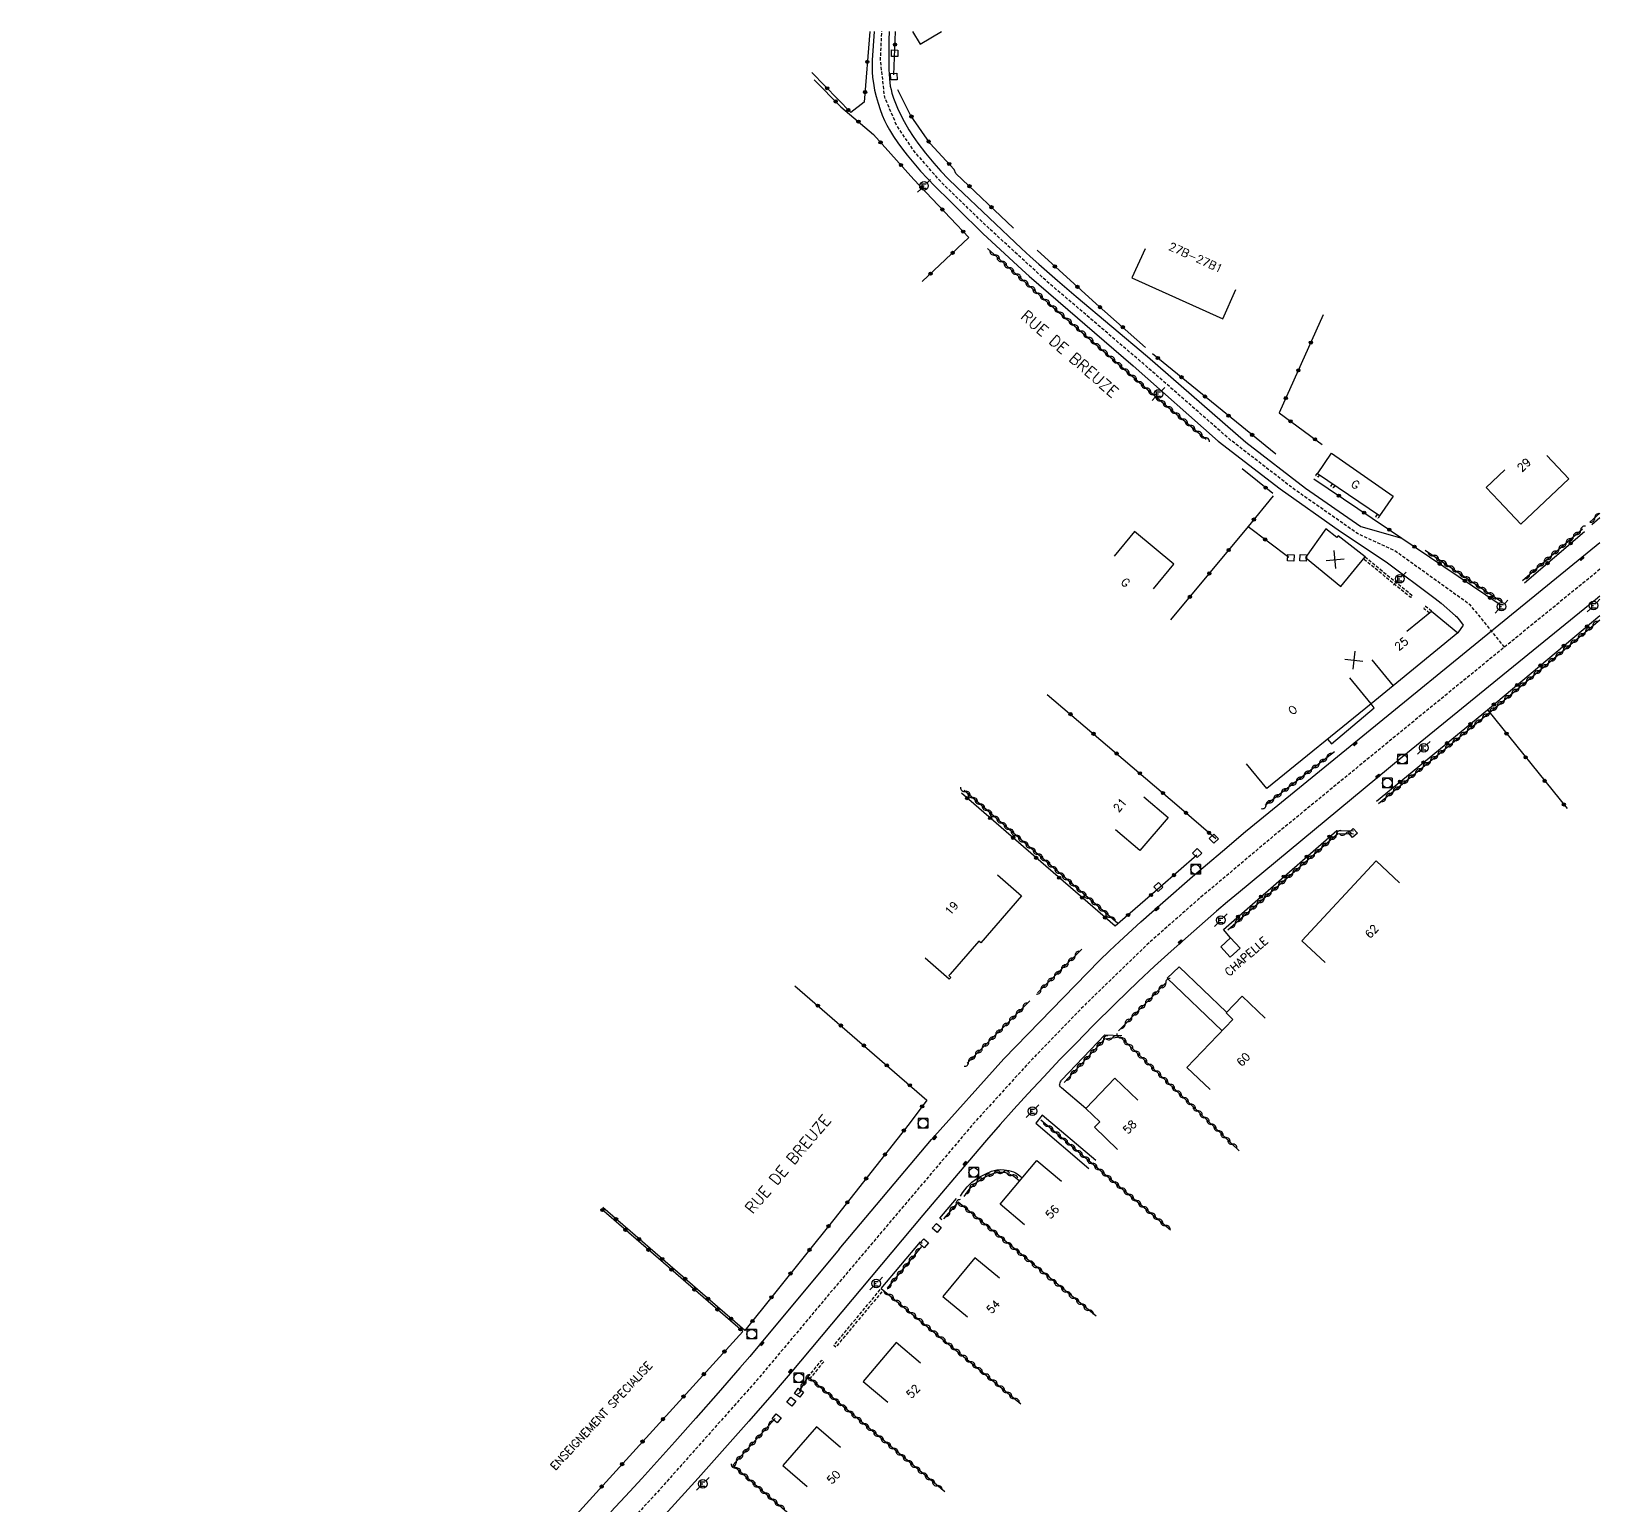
# Model space of a CAD drawing. Header units: millimetres. Extents: x 80999 to 82000, y 146000 to 147001.
# Drawn here: x 81754.9 to 82000.1, y 146769.7 to 147000 of the extents above; entities that cross this region are included whole.
import ezdxf
from ezdxf.enums import TextEntityAlignment as Align

# ---------------------------------------------------------------- set-up
doc = ezdxf.new("R2010")
doc.units = ezdxf.units.MM
doc.linetypes.add('DASHED', pattern=[0.75, 0.5, -0.25])
doc.layers.get('0').update_dxf_attribs({"linetype": 'CONTINUOUS'})
for name, color, linetype in [('W0001', 6, 'DASHED'), ('W0008', 7, 'CONTINUOUS'), ('W0100', 7, 'CONTINUOUS'), ('W0112', 1, 'DASHED'), ('W0310', 3, 'CONTINUOUS'), ('W0322', 7, 'CONTINUOUS'), ('W0400', 7, 'CONTINUOUS'), ('W0420', 7, 'CONTINUOUS'), ('W0471', 7, 'CONTINUOUS'), ('W0984', 7, 'CONTINUOUS'), ('W0989', 7, 'CONTINUOUS'), ('W0991', 7, 'CONTINUOUS'), ('W1102', 7, 'CONTINUOUS')]:
    doc.layers.add(name, color=color, linetype=linetype)
doc.styles.get("Standard").update_dxf_attribs({"font": 'romans.shx', "width": 0.85})

# ---------------------------------------------------------------- blocks, each defined once
blk = doc.blocks.new('t310o')
at = {"color": 0, "linetype": 'Continuous'}
for centre, start, end in [((-0.5, 0.38), 216.8699, 323.1304), ((0.5, -0.37), 36.8699, 143.1303)]:
    blk.add_arc(centre, 0.625, start, end, dxfattribs=at)
blk = doc.blocks.new('t322o')
at = {"color": 0, "linetype": 'Continuous'}
for radius in [0.25, 0.15]:
    blk.add_circle((0, 0), radius, dxfattribs=at)
blk = doc.blocks.new('t991o')
at = {"color": 0, "linetype": 'Continuous'}
for p, q in [((-1, 1), (1, -1)), ((-1, -1), (1, 1))]:
    blk.add_line(p, q, dxfattribs=at)
blk = doc.blocks.new('T400')
for p, q in [((-0.15, 0.3), (0.15, 0.3)), ((-0.15, -0.25), (-0.15, 0.3)), ((-0.15, 0.15), (0.15, 0.15)), ((-0.15, 0), (0.15, 0)), ((0.15, 0.3), (0.15, -0.25)), ((-0.15, -0.15), (0.15, -0.15)), ((-0.15, -0.25), (-0.15, -0.3)), ((-0.15, -0.3), (0.15, -0.3)), ((0.15, -0.3), (0.15, -0.25))]:
    blk.add_line(p, q)
blk = doc.blocks.new('t112o')
at = {"color": 0, "linetype": 'Continuous'}
for p, q in [((-0.5, 0.5), (0.5, 0.5)), ((-0.5, -0.5), (-0.5, 0.5)), ((0.5, 0.5), (0.5, -0.5)), ((0.5, -0.5), (-0.5, -0.5))]:
    blk.add_line(p, q, dxfattribs=at)
blk = doc.blocks.new('T471')
for p, q in [((-0.333334, 0.333334), (-0.333334, -0.333334)), ((-0.333334, 0.333334), (0.333334, 0.333334)), ((-0.333334, 0), (0, 0)), ((0.500001, 0.500001), (1.000002, 1.000002)), ((-0.500001, -0.500001), (-1.000002, -1.000002)), ((-0.333334, -0.333334), (0.333334, -0.333334))]:
    blk.add_line(p, q)
blk.add_ellipse((0, 0), major_axis=(0.471405, 0.471405), ratio=1, start_param=5.4977871438, end_param=11.780972451)
blk = doc.blocks.new('T420')
for p, q in [((0.75, 0.75), (-0.75, 0.75)), ((-0.75, 0.75), (-0.75, -0.75)), ((0.75, 0.75), (0.75, -0.75)), ((0.75, -0.75), (-0.75, -0.75))]:
    blk.add_line(p, q)
blk.add_ellipse((0, 0), major_axis=(-0.53, 0.53), ratio=1, start_param=3.926991, end_param=10.210176)

msp = doc.modelspace()

# ---------------------------------------------------------------- linework, layer by layer
at = {"layer": 'W0001', "flags": 128}
for points in [[(81985.1, 146903.8), (81979.77, 146910.35), (81967.79, 146918.94), (81962.09, 146921.55), (81952.34, 146928.36), (81942.2, 146936.2), (81928.6, 146948.11), (81913.59, 146960.93), (81904.47, 146969.28), (81897.11, 146976.4), (81892.84, 146981.27), (81890.14, 146985.27), (81888.24, 146989.73), (81887.59, 146995.54), (81887.79, 147000)], [(82000, 146915.95), (81973.41, 146894.27), (81948.71, 146874.02), (81937.23, 146864.37), (81929.2, 146857.28), (81919.68, 146848.04), (81911.32, 146839.46), (81902.14, 146829.38), (81879.8, 146802.99), (81868.31, 146789.29), (81852.72, 146771.75), (81838.72, 146756.72), (81824.47, 146742.08), (81813.85, 146731.32), (81805.81, 146722.81), (81798.28, 146713.68), (81785.67, 146695.35), (81759.13, 146654.2), (81754.92, 146649.23)]]:
    msp.add_lwpolyline(points, dxfattribs=at)
at = {"layer": 'W0008', "flags": 128}
for points in [[(81886.58, 147000), (81886.3, 146995.52), (81886.27, 146994.61), (81886.29, 146993.7), (81886.36, 146992.79), (81886.48, 146991.89), (81886.67, 146990.84), (81886.91, 146989.8), (81887.2, 146988.78), (81887.54, 146987.77), (81887.87, 146986.92), (81888.23, 146986.08), (81888.6, 146985.35), (81889, 146984.64), (81889.64, 146983.6), (81890.31, 146982.59), (81891.02, 146981.61), (81891.76, 146980.64), (81892.79, 146979.4), (81893.85, 146978.18), (81894.94, 146976.99), (81896.06, 146975.83), (81898.5, 146973.4), (81900.95, 146970.98), (81902.26, 146969.7), (81903.59, 146968.44), (81909.71, 146962.73), (81910.82, 146961.74), (81927.04, 146947.74), (81940.35, 146935.95), (81950.01, 146928.53), (81959.46, 146921.87), (81966.6, 146917.11), (81974.27, 146911.39), (81975.18, 146910.66), (81977.44, 146908.7), (81977.62, 146908.53), (81977.79, 146908.34), (81978.21, 146907.78), (81978.62, 146907.2), (81977.8, 146906.02)], [(81888.96, 147000), (81888.91, 146998.7), (81888.87, 146997.13), (81888.87, 146995.56), (81888.91, 146994.06), (81888.98, 146992.57), (81889.03, 146992.01), (81889.12, 146991.45), (81889.23, 146990.9), (81889.38, 146990.36), (81889.64, 146989.56), (81889.93, 146988.77), (81890.25, 146987.99), (81890.6, 146987.23), (81891.28, 146985.91), (81892.01, 146984.62), (81892.69, 146983.55), (81893.43, 146982.51), (81894.64, 146980.95), (81895.9, 146979.43), (81897, 146978.18), (81898.15, 146976.97), (81899.5, 146975.65), (81909.61, 146966.09), (81910.97, 146964.84), (81912.34, 146963.61), (81915.23, 146961.08), (81918.15, 146958.57), (81929.32, 146949.22), (81944.65, 146935.83), (81954, 146928.62), (81962.63, 146922.63), (81969.05, 146920.81)], [(81881.13, 146809.71), (81895.56, 146826.84), (81906.85, 146839.46), (81921.82, 146854.82), (81923.34, 146856.34), (81924.91, 146857.82), (81928.27, 146860.88), (81931.68, 146863.9), (81936.32, 146867.93), (81941, 146871.93), (81944.61, 146874.96), (81948.25, 146877.95), (81960.99, 146888.3), (81985.62, 146908.41), (82000, 146920.16)], [(82000, 146911.76), (81999.32, 146911.2), (81984.84, 146899.42), (81969.1, 146886.58), (81943.52, 146865.41), (81941.8, 146863.97), (81940.1, 146862.51), (81936.54, 146859.39), (81932.99, 146856.26), (81930.41, 146853.93), (81927.87, 146851.55), (81924.3, 146848.1), (81920.77, 146844.6), (81918.19, 146841.98), (81915.63, 146839.34), (81913.1, 146836.67), (81910.59, 146833.98), (81908.41, 146831.6), (81906.26, 146829.2), (81904.14, 146826.78), (81902.05, 146824.33), (81894.2, 146815.06), (81873.45, 146790.3), (81870.99, 146787.4), (81867.02, 146782.83), (81863.7, 146779.08), (81859.08, 146773.94), (81853.35, 146767.65)], [(81957.45, 146889.42), (81958.06, 146888.67), (81964.74, 146894.3), (81964.23, 146894.93)], [(81941.64, 146846.74), (81934.23, 146853.84), (81932.37, 146852.05), (81940.95, 146843.83)], [(81919.65, 146831.7), (81915.86, 146834.92), (81915.72, 146835.07), (81915.61, 146835.24), (81915.58, 146835.37), (81915.59, 146835.5), (81915.65, 146835.7), (81915.72, 146835.89), (81915.79, 146836.01), (81915.87, 146836.11), (81922.64, 146843.22), (81925.28, 146843.1)], [(81921.21, 146823.58), (81912.87, 146830.66), (81911.84, 146829.4), (81920.16, 146822.34)], [(81900.08, 146818.03), (81900.4, 146818.52), (81900.75, 146818.99), (81901.12, 146819.44), (81901.52, 146819.86), (81901.85, 146820.18), (81902.21, 146820.47), (81902.59, 146820.73), (81902.98, 146820.96), (81903.95, 146821.46), (81904.94, 146821.9), (81905.35, 146822.04), (81905.78, 146822.13), (81906.36, 146822.17), (81906.93, 146822.13), (81907.65, 146822), (81908.35, 146821.8), (81908.66, 146821.66), (81908.96, 146821.49), (81909.35, 146821.19), (81909.72, 146820.86)], [(81897.18, 146814.29), (81896.85, 146814.58), (81899.48, 146817.66)], [(81887.71, 146803.6), (81893.82, 146810.85), (81894.1, 146810.64)], [(81881.12, 146809.72), (81868.66, 146794.75), (81867.16, 146792.96), (81865.63, 146791.18), (81862.2, 146787.25), (81858.75, 146783.33), (81855.47, 146779.64), (81852.18, 146775.96), (81850.31, 146773.9), (81848.42, 146771.84), (81845.48, 146768.68)]]:
    msp.add_lwpolyline(points, dxfattribs=at)
at = {"layer": 'W0100', "flags": 128}
for points in [[(81892.6, 147000), (81893.8, 146998), (81897.13, 147000)], [(81928.93, 146966.04), (81926.87, 146961.48), (81941.08, 146955.09), (81943.13, 146959.65)], [(81985.14, 146931.47), (81982.24, 146928.71), (81984.21, 146926.64), (81984.21, 146926.64), (81984.21, 146926.64), (81987.65, 146923.01), (81987.65, 146923.01), (81995.11, 146930.1), (81991.67, 146933.73)], [(81930.22, 146912.88), (81933.42, 146916.73), (81927.26, 146921.84), (81924.07, 146917.99)], [(81969.83, 146906.26), (81973.7, 146909.42), (81977.81, 146906.01), (81967.68, 146897.74), (81964.23, 146894.93), (81947.93, 146881.68), (81944.77, 146885.56)], [(81928.71, 146880.4), (81932.51, 146877.15), (81928.12, 146872.01), (81924.32, 146875.25)], [(81968.69, 146866.98), (81965.03, 146870.39), (81953.39, 146857.92), (81957.04, 146854.5)], [(81905.85, 146868.2), (81909.62, 146864.91), (81903.26, 146857.61), (81902.96, 146857.86), (81898.47, 146852.67), (81898.28, 146852.46), (81898.59, 146852.19), (81898.34, 146851.89), (81894.57, 146855.17)], [(81947.68, 146845.81), (81944.07, 146849.27), (81941.57, 146846.66), (81941.57, 146846.66), (81942.66, 146845.62), (81935.47, 146838.11), (81939.08, 146834.65)], [(81924.6, 146825.28), (81921.01, 146828.76), (81921.83, 146829.61), (81919.65, 146831.7), (81924.18, 146836.46), (81927.8, 146833.01)], [(81910.07, 146813.54), (81906.26, 146816.78), (81912.03, 146823.58), (81915.85, 146820.35)], [(81906.16, 146805.18), (81902.31, 146808.36), (81897.32, 146802.34), (81901.17, 146799.15)], [(81893.86, 146791.93), (81890.04, 146795.15), (81884.88, 146789.03), (81888.71, 146785.81)], [(81881.36, 146778.72), (81877.57, 146781.98), (81872.34, 146775.92), (81876.13, 146772.66)]]:
    msp.add_lwpolyline(points, dxfattribs=at)
for points in [[(81958.04, 146934.11), (81967.69, 146927.4), (81965.54, 146924.31), (81955.86, 146930.89)], [(81959.49, 146913.28), (81963.29, 146917.9), (81959.07, 146921.19), (81958.91, 146920.94), (81957.14, 146922.29), (81953.97, 146917.82)], [(81943.79, 146856.75), (81942.29, 146858.38), (81940.74, 146856.96), (81942.23, 146855.33)]]:
    msp.add_lwpolyline(points, close=True, dxfattribs=at)
at = {"layer": 'W0112', "flags": 128}
for points in [[(81956.15, 146930.69), (81955.94, 146930.37), (81955.61, 146930.6), (81955.82, 146930.92)], [(81958.55, 146929.07), (81958.3, 146928.7), (81957.97, 146928.93), (81958.21, 146929.29)], [(81965.57, 146924.29), (81965.33, 146923.93), (81965, 146924.15), (81965.24, 146924.51)], [(81963.29, 146917.9), (81970.64, 146911.88), (81970.38, 146911.57), (81963.03, 146917.59)], [(81973.7, 146909.42), (81972.72, 146910.15), (81972.48, 146909.83), (81973.38, 146909.16)]]:
    msp.add_lwpolyline(points, dxfattribs=at)
for points in [[(81880.59, 146794.41), (81880.29, 146794.66), (81887.71, 146803.6), (81888.02, 146803.34)], [(81878.71, 146792.12), (81876.57, 146789.53), (81876.26, 146789.78), (81878.4, 146792.38)]]:
    msp.add_lwpolyline(points, close=True, dxfattribs=at)
at = {"layer": 'W0310', "flags": 128}
for points in [[(81904.3, 146966.05), (81913.86, 146957.56), (81930.87, 146942.7), (81938.45, 146936.31)], [(81998.4, 146923.31), (82000, 146924.7)], [(81987.88, 146914.2), (81997.26, 146922.26)], [(81972.71, 146918.94), (81972.71, 146918.94), (81984.66, 146910.86)], [(81965.4, 146879.34), (81982.72, 146893.58), (82000, 146908.08)], [(81958.52, 146887.45), (81947.69, 146879.06)], [(81924.66, 146860.63), (81900.66, 146881.41)], [(81941.87, 146859.62), (81941.87, 146859.62), (81959.05, 146874.65), (81961.5, 146874.61)], [(81919.06, 146856.61), (81912.13, 146849.78)], [(81924.75, 146843.86), (81932.24, 146851.38)], [(81910.91, 146848.53), (81901.13, 146838.79)], [(81916.27, 146835.77), (81922.66, 146842.59), (81925.05, 146842.89), (81943.61, 146825.11)], [(81912.64, 146829.92), (81932.91, 146812.72)], [(81900.65, 146817.93), (81900.9, 146818.32), (81901.17, 146818.7), (81901.46, 146819.06), (81901.77, 146819.41), (81902.05, 146819.69), (81902.34, 146819.96), (81902.66, 146820.2), (81902.98, 146820.43), (81903.68, 146820.85), (81904.4, 146821.21), (81905.06, 146821.47), (81905.73, 146821.68), (81906.14, 146821.76), (81906.57, 146821.77), (81906.98, 146821.73), (81907.39, 146821.62), (81907.92, 146821.4), (81908.43, 146821.12), (81908.9, 146820.79), (81909.33, 146820.42)], [(81921.27, 146799.23), (81899.7, 146817.08), (81897.45, 146814.47)], [(81893.99, 146810.16), (81888.63, 146803.62)], [(81887.71, 146803.6), (81909.49, 146785.57)], [(81897.62, 146771.81), (81876.26, 146789.78), (81874.86, 146787.55)], [(81871.12, 146783.24), (81864.5, 146775.97), (81885.54, 146757.81)]]:
    msp.add_lwpolyline(points, dxfattribs=at)
at = {"layer": 'W0322', "flags": 128}
for points in [[(81885.9, 147000), (81885.06, 146988.96), (81882.94, 146987.33), (81876.87, 146993.55)], [(81889.68, 146993.19), (81889.92, 147000)], [(81877.24, 146992.42), (81881.41, 146988.22), (81886.48, 146983.91), (81892.8, 146976.88), (81901.38, 146967.77), (81894.1, 146960.92)], [(81908.36, 146969.24), (81899.36, 146977.82), (81899.11, 146978.43), (81895.33, 146982.48), (81892.28, 146986.89), (81890.29, 146990.89)], [(81929.01, 146950.62), (81921.29, 146957.44), (81912.04, 146965.8)], [(81956.77, 146955.7), (81949.88, 146940.39), (81956.57, 146935.45)], [(81949.33, 146933.95), (81930.1, 146949.64)], [(81944.07, 146931.7), (81948.86, 146927.83)], [(81955.27, 146930.11), (81969.05, 146920.81), (81984.38, 146910.44)], [(81948.93, 146927.41), (81945.03, 146922.62), (81951.4, 146917.84)], [(81998.73, 146922.93), (82000, 146924.03)], [(81945.03, 146922.62), (81932.92, 146908.04)], [(81988.21, 146913.82), (81997.59, 146921.88)], [(81965.08, 146879.73), (81982.4, 146893.97), (82000, 146908.73)], [(81913.65, 146896.41), (81933.89, 146879.15), (81939.98, 146873.87)], [(81982.4, 146893.97), (81994.85, 146878.58)], [(81937.02, 146871.29), (81931.3, 146866.31), (81924.25, 146860.19), (81900.26, 146880.95)], [(81942.29, 146858.38), (81941.17, 146859.67), (81958.86, 146875.15), (81961.51, 146875.11)], [(81874.22, 146850.88), (81894.83, 146833.03), (81892.05, 146829.29), (81880.29, 146814.36), (81866.39, 146797), (81844.2, 146816.21)], [(81827.99, 146765.92), (81837.93, 146765.92), (81866.06, 146796.87), (81844, 146815.97)]]:
    msp.add_lwpolyline(points, dxfattribs=at)
at = {"layer": 'W1102', "flags": 128}
for points in [[(81964.37, 146901.8), (81967.68, 146897.74)], [(81964.23, 146894.93), (81960.93, 146899)]]:
    msp.add_lwpolyline(points, dxfattribs=at)

# ---------------------------------------------------------------- block references
at = {"layer": 'W0112'}
for p, rotation in [((81889.79, 146996.59), 269.4299470924784), ((81889.67, 146992.93), 272.4725202371494), ((81951.7, 146917.75), 177.6234471977182), ((81953.63, 146917.74), 266.1961500668097), ((81939.67, 146873.85), 43.47387332697692), ((81961.4, 146874.75), 221.2130753986015), ((81937.06, 146871.61), 44.02551213253498), ((81930.99, 146866.3), 42.17969463966327), ((81896.38, 146813.05), 230.2654254549284), ((81894.38, 146810.65), 228.3078810300119), ((81874.86, 146787.29), 234.3379229177624), ((81873.66, 146785.9), 230.2835807857296), ((81871.37, 146783.3), 230.4195057073682)]:
    msp.add_blockref('t112o', p, dxfattribs=dict(at, rotation=rotation))
at = {"layer": 'W0310'}
for p, rotation in [((81905.42, 146965.05), 318.3739164460017), ((81906.54, 146964.05), 318.3739164460017), ((81907.67, 146963.06), 318.3739164460017), ((81908.79, 146962.06), 318.3739164460017), ((81909.91, 146961.06), 318.3739164460017), ((81911.03, 146960.07), 318.3739164460017), ((81912.15, 146959.07), 318.3739164460017), ((81913.27, 146958.07), 318.3739164460017), ((81914.4, 146957.08), 318.8622679112134), ((81915.53, 146956.1), 318.8622679112134), ((81916.66, 146955.11), 318.8622679112134), ((81917.79, 146954.12), 318.8622679112134), ((81918.92, 146953.14), 318.8622679112134), ((81920.05, 146952.15), 318.8622679112134), ((81921.18, 146951.16), 318.8622679112134), ((81922.31, 146950.18), 318.8622679112134), ((81923.44, 146949.19), 318.8622679112134), ((81924.56, 146948.2), 318.8622679112134), ((81925.69, 146947.21), 318.8622679112134), ((81926.82, 146946.23), 318.8622679112134), ((81927.95, 146945.24), 318.8622679112134), ((81929.08, 146944.25), 318.8622679112134), ((81930.21, 146943.27), 318.8622679112134), ((81931.35, 146942.29), 319.9006468723903), ((81932.5, 146941.32), 319.9006468723903), ((81933.65, 146940.36), 319.9006468723903), ((81934.79, 146939.39), 319.9006468723903), ((81935.94, 146938.42), 319.9006468723903), ((81937.09, 146937.46), 319.9006468723903), ((81938.23, 146936.49), 319.9006468723903), ((81996.98, 146922.02), 40.6971416123566), ((81999.18, 146923.98), 41.08050676079646), ((81994.71, 146920.07), 40.6971416123566), ((81995.84, 146921.04), 40.6971416123566), ((81973.95, 146918.1), 325.943465137096), ((81975.19, 146917.26), 325.943465137096), ((81991.29, 146917.13), 40.6971416123566), ((81992.43, 146918.11), 40.6971416123566), ((81993.57, 146919.09), 40.6971416123566), ((81976.44, 146916.42), 325.943465137096), ((81977.68, 146915.58), 325.943465137096), ((81978.92, 146914.74), 325.943465137096), ((81989.02, 146915.18), 40.6971416123566), ((81990.16, 146916.15), 40.6971416123566), ((81980.17, 146913.9), 325.943465137096), ((81981.41, 146913.06), 325.943465137096), ((81982.65, 146912.22), 325.943465137096), ((81983.89, 146911.38), 325.943465137096), ((81996.57, 146905.2), 40.00056978502052), ((81997.72, 146906.17), 40.00056978502052), ((81998.87, 146907.13), 40.00056978502052), ((81994.27, 146903.27), 40.00056978502052), ((81995.42, 146904.24), 40.00056978502052), ((81990.82, 146900.38), 40.00056978502052), ((81991.97, 146901.34), 40.00056978502052), ((81993.12, 146902.31), 40.00056978502052), ((81987.38, 146897.49), 40.00056978502052), ((81988.52, 146898.45), 40.00056978502052), ((81989.67, 146899.42), 40.00056978502052), ((81985.08, 146895.56), 40.00056978502052), ((81986.23, 146896.52), 40.00056978502052), ((81981.62, 146892.68), 39.41340814232792), ((81982.78, 146893.63), 40.00056978502052), ((81983.93, 146894.59), 40.00056978502052), ((81979.3, 146890.77), 39.41340814232792), ((81980.46, 146891.73), 39.41340814232792), ((81975.83, 146887.92), 39.41340814232792), ((81976.99, 146888.87), 39.41340814232792), ((81978.14, 146889.82), 39.41340814232792), ((81956.15, 146885.62), 217.7805898258238), ((81957.33, 146886.54), 217.7805898258238), ((81973.51, 146886.01), 39.41340814232792), ((81974.67, 146886.96), 39.41340814232792), ((81952.59, 146882.86), 217.7805898258238), ((81953.78, 146883.78), 217.7805898258238), ((81954.96, 146884.7), 217.7805898258238), ((81970.03, 146883.15), 39.41340814232792), ((81971.19, 146884.11), 39.41340814232792), ((81972.35, 146885.06), 39.41340814232792), ((81900.85, 146881.25), 139.1090961395631), ((81901.98, 146880.27), 139.1090961395631), ((81950.22, 146881.02), 217.7805898258238), ((81951.4, 146881.94), 217.7805898258238), ((81966.56, 146880.3), 39.41340814232792), ((81967.71, 146881.25), 39.41340814232792), ((81968.87, 146882.2), 39.41340814232792), ((81903.11, 146879.28), 139.1090961395631), ((81904.25, 146878.3), 139.1090961395631), ((81947.85, 146879.18), 217.7805898258238), ((81949.03, 146880.1), 217.7805898258238), ((81905.38, 146877.32), 139.1090961395631), ((81906.52, 146876.34), 139.1090961395631), ((81907.65, 146875.36), 139.1090961395631), ((81908.78, 146874.37), 139.1090961395631), ((81909.92, 146873.39), 139.1090961395631), ((81957.68, 146873.45), 41.17785182753607), ((81958.81, 146874.44), 41.17785182753607), ((81960.23, 146874.63), 359.0940316061805), ((81911.05, 146872.41), 139.1090961395631), ((81912.18, 146871.43), 139.1090961395631), ((81954.29, 146870.49), 41.17785182753607), ((81955.42, 146871.48), 41.17785182753607), ((81956.55, 146872.46), 41.17785182753607), ((81913.32, 146870.45), 139.1090961395631), ((81914.45, 146869.46), 139.1090961395631), ((81915.59, 146868.48), 139.1090961395631), ((81952.03, 146868.51), 41.17785182753607), ((81953.16, 146869.5), 41.17785182753607), ((81916.72, 146867.5), 139.1090961395631), ((81917.85, 146866.52), 139.1090961395631), ((81948.65, 146865.55), 41.17785182753607), ((81949.77, 146866.54), 41.17785182753607), ((81950.9, 146867.53), 41.17785182753607), ((81918.99, 146865.54), 139.1090961395631), ((81920.12, 146864.55), 139.1090961395631), ((81921.26, 146863.57), 139.1090961395631), ((81946.39, 146863.57), 41.17785182753607), ((81947.52, 146864.56), 41.17785182753607), ((81922.39, 146862.59), 139.1090961395631), ((81923.52, 146861.61), 139.1090961395631), ((81944.13, 146861.6), 41.17785182753607), ((81945.26, 146862.59), 41.17785182753607), ((81943, 146860.61), 41.17785182753607), ((81915.86, 146853.45), 224.558571533417), ((81916.93, 146854.5), 224.558571533417), ((81917.99, 146855.56), 224.558571533417), ((81913.72, 146851.35), 224.558571533417), ((81914.79, 146852.4), 224.558571533417), ((81932.16, 146851.29), 45.10883402562155), ((81912.65, 146850.29), 224.558571533417), ((81930.04, 146849.17), 45.10883402562155), ((81931.1, 146850.23), 45.10883402562155), ((81908.79, 146846.42), 224.8653376590712), ((81909.85, 146847.47), 224.8653376590712), ((81926.87, 146845.98), 45.10883402562155), ((81927.93, 146847.04), 45.10883402562155), ((81928.99, 146848.11), 45.10883402562155), ((81906.66, 146844.3), 224.8653376590712), ((81907.72, 146845.36), 224.8653376590712), ((81925.81, 146844.92), 45.10883402562155), ((81903.47, 146841.12), 224.8653376590712), ((81904.53, 146842.18), 224.8653376590712), ((81905.6, 146843.24), 224.8653376590712), ((81921.4, 146841.25), 46.86067451727814), ((81922.42, 146842.34), 46.86067451727814), ((81923.81, 146842.74), 7.185607597668095), ((81925.23, 146842.73), 316.2197674217529), ((81926.31, 146841.69), 316.2197674217529), ((81901.34, 146839.01), 224.8653376590712), ((81902.41, 146840.07), 224.8653376590712), ((81919.35, 146839.06), 46.86067451727814), ((81920.37, 146840.15), 46.86067451727814), ((81927.39, 146840.65), 316.2197674217529), ((81928.48, 146839.61), 316.2197674217529), ((81929.56, 146838.57), 316.2197674217529), ((81917.3, 146836.87), 46.86067451727814), ((81918.32, 146837.96), 46.86067451727814), ((81930.64, 146837.54), 316.2197674217529), ((81931.73, 146836.5), 316.2197674217529), ((81932.81, 146835.46), 316.2197674217529), ((81933.89, 146834.42), 316.2197674217529), ((81934.98, 146833.38), 316.2197674217529), ((81936.06, 146832.35), 316.2197674217529), ((81937.14, 146831.31), 316.2197674217529), ((81913.78, 146828.95), 319.6800588271386), ((81938.22, 146830.27), 316.2197674217529), ((81939.31, 146829.23), 316.2197674217529), ((81914.93, 146827.98), 319.6800588271386), ((81916.07, 146827.01), 319.6800588271386), ((81940.39, 146828.2), 316.2197674217529), ((81941.47, 146827.16), 316.2197674217529), ((81917.22, 146826.04), 319.6800588271386), ((81918.36, 146825.07), 319.6800588271386), ((81919.5, 146824.1), 319.6800588271386), ((81942.56, 146826.12), 316.2197674217529), ((81920.65, 146823.13), 319.6800588271386), ((81921.79, 146822.16), 319.6800588271386), ((81901.53, 146819.14), 48.54532060592613), ((81902.62, 146820.17), 38.29402953628589), ((81903.89, 146820.95), 26.65227283015956), ((81905.27, 146821.54), 17.19053867244924), ((81906.74, 146821.75), 353.4315160206581), ((81908.15, 146821.27), 331.4029680081073), ((81922.93, 146821.19), 319.6800588271386), ((81924.08, 146820.21), 319.6800588271386), ((81925.22, 146819.24), 319.6800588271386), ((81899.38, 146816.71), 229.2753786169358), ((81926.36, 146818.27), 319.6800588271386), ((81927.51, 146817.3), 319.6800588271386), ((81898.4, 146815.57), 229.2753786169358), ((81900.48, 146816.44), 140.3825703412613), ((81901.63, 146815.49), 140.3825703412613), ((81902.79, 146814.53), 140.3825703412613), ((81928.65, 146816.33), 319.6800588271386), ((81929.8, 146815.36), 319.6800588271386), ((81930.94, 146814.39), 319.6800588271386), ((81903.94, 146813.57), 140.3825703412613), ((81905.1, 146812.62), 140.3825703412613), ((81906.25, 146811.66), 140.3825703412613), ((81932.08, 146813.42), 319.6800588271386), ((81907.41, 146810.7), 140.3825703412613), ((81908.56, 146809.75), 140.3825703412613), ((81891.14, 146806.68), 230.645558239331), ((81892.09, 146807.84), 230.645558239331), ((81893.04, 146809), 230.645558239331), ((81909.72, 146808.79), 140.3825703412613), ((81910.87, 146807.83), 140.3825703412613), ((81912.03, 146806.88), 140.3825703412613), ((81889.24, 146804.36), 230.645558239331), ((81890.19, 146805.52), 230.645558239331), ((81913.19, 146805.92), 140.3825703412613), ((81914.34, 146804.96), 140.3825703412613), ((81888.87, 146802.64), 320.3825703413041), ((81915.5, 146804.01), 140.3825703412613), ((81916.65, 146803.05), 140.3825703412613), ((81917.81, 146802.09), 140.3825703412613), ((81890.02, 146801.69), 320.3825703413041), ((81891.18, 146800.73), 320.3825703413041), ((81892.33, 146799.77), 320.3825703413041), ((81918.96, 146801.14), 140.3825703412613), ((81920.12, 146800.18), 140.3825703412613), ((81893.49, 146798.82), 320.3825703413041), ((81894.64, 146797.86), 320.3825703413041), ((81895.8, 146796.9), 320.3825703413041), ((81896.95, 146795.95), 320.3825703413041), ((81898.11, 146794.99), 320.3825703413041), ((81899.27, 146794.03), 320.3825703413041), ((81900.42, 146793.08), 320.3825703413041), ((81901.58, 146792.12), 320.3825703413041), ((81902.73, 146791.16), 320.3825703413041), ((81903.89, 146790.21), 320.3825703413041), ((81875.15, 146788.01), 237.8301354214967), ((81875.95, 146789.28), 237.8301354214967), ((81876.96, 146789.19), 139.9188788193034), ((81878.11, 146788.23), 139.9188788193034), ((81879.26, 146787.26), 139.9188788193034), ((81905.04, 146789.25), 320.3825703413041), ((81906.2, 146788.3), 320.3825703413041), ((81907.35, 146787.34), 320.3825703413041), ((81880.41, 146786.29), 139.9188788193034), ((81881.55, 146785.33), 139.9188788193034), ((81908.51, 146786.38), 320.3825703413041), ((81870.11, 146782.13), 227.6592101321752), ((81882.7, 146784.36), 139.9188788193034), ((81883.85, 146783.4), 139.9188788193034), ((81885, 146782.43), 139.9188788193034), ((81868.09, 146779.91), 227.6592101321752), ((81869.1, 146781.02), 227.6592101321752), ((81886.14, 146781.47), 139.9188788193034), ((81887.29, 146780.5), 139.9188788193034), ((81866.07, 146777.69), 227.6592101321752), ((81867.08, 146778.8), 227.6592101321752), ((81888.44, 146779.53), 139.9188788193034), ((81889.59, 146778.57), 139.9188788193034), ((81890.73, 146777.6), 139.9188788193034), ((81865, 146775.53), 319.2151472400398), ((81865.06, 146776.58), 227.6592101321752), ((81891.88, 146776.64), 139.9188788193034), ((81893.03, 146775.67), 139.9188788193034), ((81866.14, 146774.55), 319.2151472400398), ((81867.27, 146773.57), 319.2151472400398), ((81868.41, 146772.59), 319.2151472400398), ((81894.18, 146774.71), 139.9188788193034), ((81895.33, 146773.74), 139.9188788193034), ((81896.47, 146772.77), 139.9188788193034), ((81869.54, 146771.61), 319.2151472400398), ((81870.68, 146770.63), 319.2151472400398), ((81871.82, 146769.65), 319.2151472400398)]:
    msp.add_blockref('t310o', p, dxfattribs=dict(at, rotation=rotation))
at = {"layer": 'W0322'}
for p, rotation in [((81889.85, 146997.94), 87.99738922806395), ((81885.54, 146995.24), 265.6282047361038), ((81879.25, 146991.11), 134.32813951448), ((81880.59, 146989.05), 314.7605706261814), ((81885.18, 146990.51), 265.6282047361038), ((81882.57, 146987.71), 134.32813951448), ((81892.42, 146986.69), 124.6799431588922), ((81884.14, 146985.9), 319.587133312356), ((81887.6, 146982.66), 311.9910719332721), ((81895.12, 146982.79), 124.6799431588922), ((81890.78, 146979.13), 311.9910719332721), ((81898.32, 146979.28), 132.9859708368608), ((81893.98, 146975.63), 313.2938737010066), ((81901.48, 146975.8), 136.3847571796292), ((81897.24, 146972.17), 313.2938737010066), ((81904.92, 146972.52), 136.3847571796292), ((81900.5, 146968.71), 313.2938737010066), ((81898.86, 146965.4), 223.2938737009667), ((81895.41, 146962.14), 223.2938737009667), ((81914.84, 146963.27), 137.9120873023508), ((81918.36, 146960.09), 137.9120873023508), ((81921.89, 146956.91), 138.5459929541276), ((81925.45, 146953.77), 138.5459929541276), ((81954.82, 146951.37), 245.7652298259902), ((81930.93, 146948.96), 140.7861011109504), ((81952.87, 146947.04), 245.7652298259902), ((81934.61, 146945.96), 140.7861011109504), ((81938.29, 146942.95), 140.7861011109504), ((81950.92, 146942.71), 245.7652298259902), ((81941.97, 146939.95), 140.7861011109504), ((81951.65, 146939.08), 323.5571995932683), ((81945.65, 146936.95), 140.7861011109504), ((81955.48, 146936.26), 323.5571995932683), ((81947.76, 146928.71), 321.0173000758152), ((81959.21, 146927.45), 325.9715929388051), ((81945.93, 146923.72), 230.8458643815929), ((81963.15, 146924.79), 325.9715929388051), ((81947.69, 146920.62), 323.1460708289982), ((81967.08, 146922.14), 325.9715929388051), ((81995.41, 146920.01), 40.6971416123566), ((81941.99, 146918.96), 230.2993923636713), ((81971.02, 146919.48), 325.9434651005602), ((81938.96, 146915.31), 230.2993923636713), ((81974.96, 146916.82), 325.9434651005602), ((81991.81, 146916.92), 40.6971416123566), ((81978.89, 146914.16), 325.9434651005602), ((81935.93, 146911.65), 230.2993923636713), ((81982.83, 146911.5), 325.9434651005602), ((81997.97, 146907.03), 40.00056978495361), ((81994.34, 146903.98), 40.00056978495361), ((81990.7, 146900.93), 40.00056978495361), ((81987.06, 146897.87), 40.00056978495361), ((81917.27, 146893.33), 319.5243721826184), ((81983.42, 146894.82), 40.00056978495361), ((81979.76, 146891.79), 39.41340814241219), ((81920.88, 146890.25), 319.5243721826184), ((81976.09, 146888.78), 39.41340814241219), ((81985.39, 146890.27), 308.9660850813727), ((81924.49, 146887.16), 319.5243721826184), ((81972.42, 146885.76), 39.41340814241219), ((81988.38, 146886.58), 308.9660850813727), ((81928.1, 146884.08), 319.5243721826184), ((81931.72, 146881), 319.5243721826184), ((81968.75, 146882.75), 39.41340814241219), ((81991.36, 146882.89), 308.9660850813727), ((81901.13, 146880.2), 139.1090961396403), ((81994.35, 146879.2), 308.9660850813727), ((81904.72, 146877.09), 139.1090961396403), ((81935.32, 146877.9), 319.102142706028), ((81908.32, 146873.98), 139.1090961396403), ((81938.91, 146874.79), 319.102142706028), ((81957.75, 146874.18), 41.1778518275352), ((81954.18, 146871.05), 41.1778518275352), ((81911.91, 146870.87), 139.1090961396403), ((81915.5, 146867.76), 139.1090961396403), ((81933.44, 146868.17), 221.0681434701215), ((81950.6, 146867.93), 41.1778518275352), ((81919.09, 146864.65), 139.1090961396403), ((81929.85, 146865.06), 220.9674139800101), ((81947.03, 146864.8), 41.1778518275352), ((81922.68, 146861.54), 139.1090961396403), ((81926.27, 146861.94), 220.9674139800101), ((81943.45, 146861.67), 41.1778518275352), ((81877.81, 146847.77), 319.1090961396254), ((81881.4, 146844.66), 319.1090961396254), ((81884.99, 146841.55), 319.1090961396254), ((81888.58, 146838.44), 319.1090961396254), ((81892.17, 146835.33), 319.1090961396254), ((81894.09, 146832.04), 233.3716559251401), ((81891.23, 146828.25), 231.7871751086174), ((81888.29, 146824.51), 231.7871751086174), ((81885.35, 146820.78), 231.7871751086174), ((81882.41, 146817.05), 231.7871751086174), ((81844.14, 146815.85), 139.1090961395968), ((81846.29, 146814.41), 139.109096139597), ((81847.74, 146812.74), 139.1090961395968), ((81879.46, 146813.32), 231.3097198749676), ((81849.88, 146811.3), 139.109096139597), ((81851.33, 146809.63), 139.1090961395968), ((81853.47, 146808.19), 139.109096139597), ((81876.5, 146809.62), 231.3097198749676), ((81854.92, 146806.52), 139.1090961395968), ((81857.07, 146805.08), 139.109096139597), ((81873.53, 146805.91), 231.3097198749676), ((81858.51, 146803.41), 139.1090961395968), ((81860.66, 146801.97), 139.109096139597), ((81862.1, 146800.3), 139.1090961395968), ((81870.56, 146802.2), 231.3097198749676), ((81864.25, 146798.86), 139.109096139597), ((81867.59, 146798.49), 231.3097198749676), ((81865.69, 146797.19), 139.1090961395968), ((81863.2, 146793.72), 47.72580321081263), ((81860, 146790.2), 47.72580321081263), ((81856.81, 146786.69), 47.72580321081263), ((81853.61, 146783.17), 47.72580321081263), ((81850.41, 146779.66), 47.72580321081263), ((81847.22, 146776.14), 47.72580321081263), ((81844.02, 146772.63), 47.72580321081263)]:
    msp.add_blockref('t322o', p, dxfattribs=dict(at, rotation=rotation))
at = {"layer": 'W0400'}
for p, rotation in [((81997.16, 146917.65), 309.3566429675837), ((81961.72, 146888.71), 309.2145756665814), ((81965.31, 146883.64), 129.6899075253463), ((81930.79, 146862.92), 131.49752651233), ((81934.42, 146857.73), 311.8704575922831), ((81896.03, 146827.15), 316.2020091225124), ((81900.8, 146823.09), 139.8066276410204), ((81869.06, 146794.99), 319.5224568473809), ((81873.55, 146790.66), 318.5002134782838)]:
    msp.add_blockref('T400', p, dxfattribs=dict(at, rotation=rotation))
at = {"layer": 'W0420'}
for p in [(81969.12, 146886.28), (81966.77, 146882.55), (81936.81, 146869.07), (81894.24, 146829.38), (81902.16, 146821.71), (81867.46, 146796.44), (81874.82, 146789.62)]:
    msp.add_blockref('T420', p, dxfattribs=at)
at = {"layer": 'W0471'}
for p in [(81894.39, 146975.86), (81931.01, 146943.35), (81968.72, 146914.48), (81984.61, 146910.12), (81999, 146910.28), (81972.47, 146888.06), (81940.75, 146861.12), (81911.34, 146831.29), (81886.91, 146804.35), (81859.82, 146773.05)]:
    msp.add_blockref('T471', p, dxfattribs=at)
at = {"layer": 'W0991'}
for p, rotation in [((81958.6, 146917.46), 50.54373483877976), ((81961.53, 146901.76), 309.10671715743)]:
    msp.add_blockref('t991o', p, dxfattribs=dict(at, rotation=rotation))

# ---------------------------------------------------------------- texts
at = {"layer": 'W0984'}
for s, rotation, p in [('CHAPELLE', 41.1779, (81944.73, 146855.48)), ('ENSEIGNEMENT SPECIALISE', 47.0453, (81843.95, 146783.7))]:
    msp.add_text(s, height=1.25, rotation=rotation, dxfattribs=at).set_placement(p, align=Align.MIDDLE)
at = {"layer": 'W0989'}
for rotation, p in [(318.861, (81917.14, 146949.62)), (49.878, (81873.11, 146823.01))]:
    msp.add_text('RUE DE BREUZE', height=1.75, rotation=rotation, dxfattribs=at).set_placement(p, align=Align.MIDDLE)
at = {"layer": 'W0991'}
for s, rotation, p in [('27B-27B1', 335.7652, (81936.85, 146964.67)), ('29', 43.5277, (81988.12, 146932.28)), ('G', 325.1942, (81961.79, 146929.2)), ('G', 320.2994, (81925.87, 146913.9)), ('25', 39.198, (81968.97, 146904.31)), ('O', 39.198, (81951.99, 146893.97)), ('21', 49.5244, (81924.99, 146879.12)), ('19', 49.1091, (81898.7, 146862.99)), ('62', 46.9632, (81964.33, 146859.38)), ('60', 46.2198, (81944.28, 146839.37)), ('58', 45.9425, (81926.53, 146828.83)), ('56', 45.9425, (81914.41, 146815.55)), ('54', 45.9425, (81905.19, 146800.73)), ('52', 45.9425, (81892.68, 146787.52)), ('50', 45.9425, (81880.25, 146774.11))]:
    msp.add_text(s, height=1.25, rotation=rotation, dxfattribs=at).set_placement(p, align=Align.MIDDLE)

doc.saveas('drawing.dxf')
